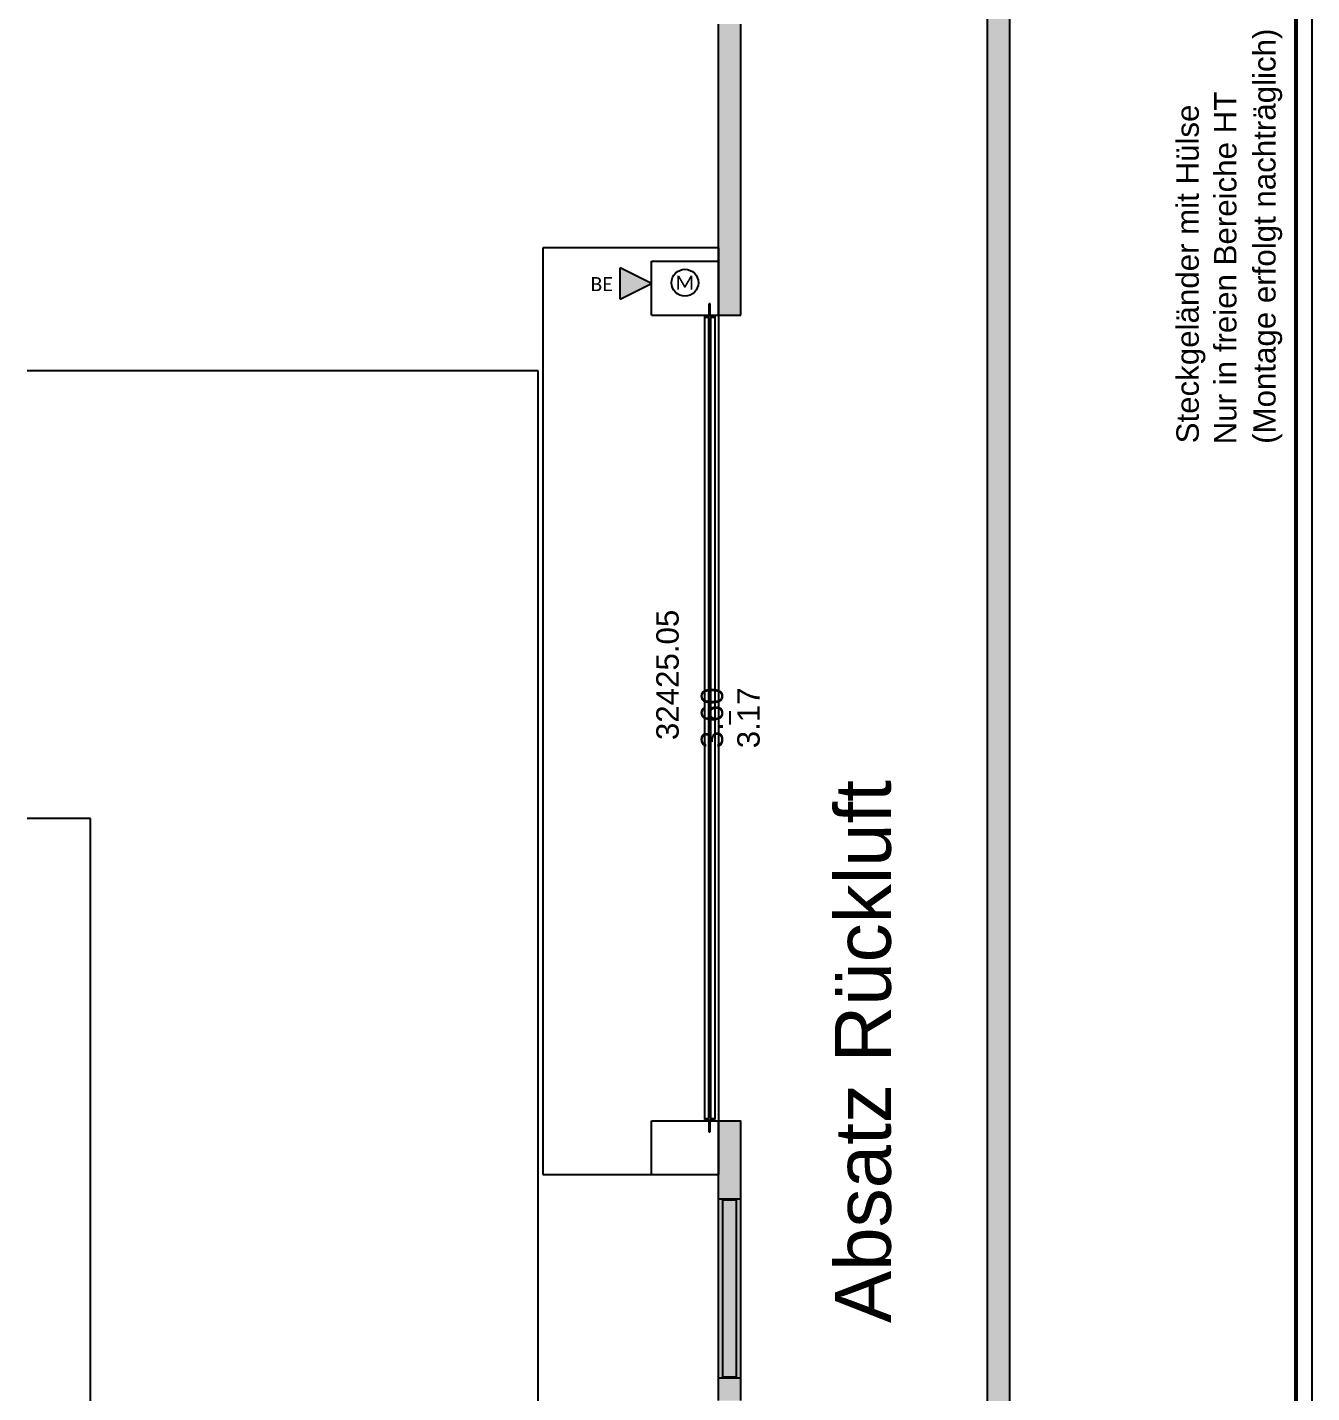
# Model space of a CAD drawing. Header units: inches. Extents: x 0 to 54693, y 0 to 31146.
# Drawn here: x 8565 to 14303, y 7483 to 13584 of the extents above; entities that cross this region are included whole.
import ezdxf
from ezdxf.lldxf.tags import DXFTag

# ---------------------------------------------------------------- set-up
doc = ezdxf.new("R2010")
doc.units = ezdxf.units.IN
doc.header["$MEASUREMENT"] = 0
doc.layers.add('Added', color=3, linetype='Continuous')
doc.styles.add('MtXpl_Calibri', font='calibri.ttf')
doc.styles.get("Standard").update_dxf_attribs({"font": 'arial.ttf'})
tags = doc.linetypes.add('fein_strichliert-A04HDE1766', pattern=[4, 1, -2, 1]).pattern_tags.tags
tags[8:9] = [DXFTag(74, 4), DXFTag(75, 0), DXFTag(340, '0'), DXFTag(46, 0.0), DXFTag(50, 0.0), DXFTag(44, 0.0), DXFTag(45, 0.0)]
tags[6:7] = [DXFTag(74, 4), DXFTag(75, 0), DXFTag(340, '0'), DXFTag(46, 0.0), DXFTag(50, 0.0), DXFTag(44, 0.0), DXFTag(45, 0.0)]
tags[4:5] = [DXFTag(74, 4), DXFTag(75, 0), DXFTag(340, '0'), DXFTag(46, 0.0), DXFTag(50, 0.0), DXFTag(44, 0.0), DXFTag(45, 0.0)]

msp = doc.modelspace()

# ---------------------------------------------------------------- linework, layer by layer
at = {"layer": 'Added', "linetype": 'Continuous', "lineweight": -2, "ltscale": 0.18}
for p, q in [((14228.2, 29968.3), (14228.2, 2441.5)), ((14238.2, 2441.5), (14238.2, 29968.3)), ((14238.2, 3793.3), (14238.2, 29943.3)), ((14303.2, 29943.3), (14303.2, 3793.3)), ((12853.2, 14648.3), (12853.2, 3923.3)), ((12953.2, 14648.3), (12953.2, 3923.3)), ((11653.2, 12298.3), (11653.2, 13598.3)), ((11753.2, 12298.3), (11753.2, 13598.3)), ((10868.2, 12598.3), (10868.2, 8458.3)), ((11653.2, 12598.3), (10868.2, 12598.3)), ((11653.2, 12598.3), (11653.2, 8458.3)), ((11353.2, 12439.3), (11213.5, 12509.2)), ((11213.5, 12369.5), (11213.5, 12509.2)), ((11353.2, 12538.3), (11653.2, 12538.3)), ((11353.2, 12298.3), (11353.2, 12538.3)), ((11213.5, 12369.5), (11353.2, 12439.3)), ((11615.8, 12348.3), (11610.6, 12348.3)), ((11610.6, 12348.3), (11610.6, 12296.3)), ((11615.8, 12296.3), (11615.8, 12348.3)), ((11353.2, 12298.3), (11653.2, 12298.3)), ((11588.2, 12288.3), (11607.1, 12288.3)), ((11590.2, 12293.3), (11607.6, 12293.3)), ((11590.2, 12293.3), (11590.2, 8703.3)), ((11609.3, 8710.3), (11609.3, 12286.2)), ((11617.1, 12286.2), (11617.1, 8710.4)), ((11618.8, 12293.3), (11636.2, 12293.3)), ((11619.3, 12288.3), (11638.2, 12288.3)), ((11636.2, 12293.3), (11636.2, 8703.3)), ((11653.2, 12298.3), (11753.2, 12298.3)), ((10848.2, 12048.3), (8565.3, 12048.3)), ((10848.2, 3803.3), (10848.2, 12048.3)), ((11703.2, 10528.3), (11703.2, 10468.3)), ((8848.2, 10048.3), (8565.3, 10048.3)), ((8848.2, 2441.5), (8848.2, 10048.3)), ((11353.2, 8698.3), (11653.2, 8698.3)), ((11353.2, 8458.3), (11353.2, 8698.3)), ((11588.2, 8708.3), (11607.4, 8708.3)), ((11607.6, 8703.3), (11590.2, 8703.3)), ((11610.6, 8700.3), (11610.6, 8648.3)), ((11615.8, 8648.3), (11615.8, 8700.3)), ((11636.2, 8703.3), (11618.8, 8703.3)), ((11619.3, 8708.3), (11638.2, 8708.3)), ((11653.2, 8348.3), (11653.2, 8698.3)), ((11653.2, 8698.3), (11753.2, 8698.3)), ((11753.2, 8348.3), (11753.2, 8698.3)), ((11610.6, 8648.3), (11615.8, 8648.3)), ((10868.2, 8458.3), (11653.2, 8458.3)), ((11653.2, 7548.3), (11653.2, 8348.3)), ((11753.2, 8348.3), (11653.2, 8348.3)), ((11673.2, 7548.3), (11673.2, 8348.3)), ((11733.2, 8343.3), (11673.2, 8343.3)), ((11733.2, 7548.3), (11733.2, 8348.3)), ((11753.2, 7548.3), (11753.2, 8348.3)), ((11653.2, 7448.3), (11653.2, 7548.3)), ((11753.2, 7548.3), (11653.2, 7548.3)), ((11733.2, 7553.3), (11673.2, 7553.3)), ((11753.2, 7448.3), (11753.2, 7548.3))]:
    msp.add_line(p, q, dxfattribs=at)
at = {"layer": 'Added', "linetype": 'fein_strichliert-A04HDE1766', "lineweight": -2, "ltscale": 0.18}
msp.add_line((11733.2, 8348.3), (11673.2, 8348.3), dxfattribs=at)
at = {"layer": 'Added', "linetype": 'Continuous', "lineweight": -2, "ltscale": 0.18}
msp.add_circle((11503.3, 12442.6), 60, dxfattribs=at)
for centre, major_axis, end_param in [((11607.3, 12286.3), (2.05, -0.05), 1.654436), ((11607.6, 12296.3), (0, -3), 1.570796), ((11618.8, 12296.3), (-3, 0), 1.570796), ((11619.2, 12286.3), (0.12, 2.05), 1.654436), ((11607.3, 8710.4), (0.12, -2.05), 1.487157), ((11607.6, 8700.3), (3, 0), 1.570796), ((11618.8, 8700.3), (0, 3), 1.570796), ((11619.2, 8710.4), (-2.05, 0.05), 1.654436)]:
    msp.add_ellipse(centre, major_axis=major_axis, ratio=1, start_param=0, end_param=end_param, dxfattribs=at)
for points in [[(12953.2, 3923.3), (12853.2, 3923.3), (12953.2, 14648.3), (12853.2, 14648.3)], [(11653.2, 13598.3), (11753.2, 13598.3), (11653.2, 12298.3), (11753.2, 12298.3)], [(11353.2, 12439.3), (11213.5, 12369.5), (11213.5, 12509.2)], [(11653.2, 8698.3), (11753.2, 8698.3), (11653.2, 8348.3), (11753.2, 8348.3)], [(11653.2, 7548.3), (11753.2, 7548.3), (11653.2, 8348.3), (11753.2, 8348.3)], [(11653.2, 7548.3), (11753.2, 7548.3), (11653.2, 7448.3), (11753.2, 7448.3)]]:
    msp.add_solid(points, dxfattribs=at)

# ---------------------------------------------------------------- texts
at = {"layer": 'Added'}
for s, height, p in [('nachträglich)', 100, (14141.8, 12778.3)), ('HT', 100, (13967, 13110.1)), ('Hülse', 100, (13798.7, 12881.4)), ('Bereiche', 100, (13967, 12520)), ('mit', 100, (13798.7, 12656.5)), ('erfolgt', 100, (14141.8, 12351.5)), ('Steckgeländer', 100, (13798.7, 11724.9)), ('freien', 100, (13967, 12132)), ('(Montage', 100, (14141.8, 11722.7)), ('in', 100, (13967, 11984.3)), ('Nur', 100, (13967, 11720.5)), ('32425.05', 100, (11475.2, 10399)), ('3.60', 100, (11674, 10362.7)), ('3.17', 100, (11837, 10362.6)), ('Absatz Rückluft', 250, (12423.2, 7794.8))]:
    msp.add_text(s, height=height, rotation=90, dxfattribs=at).set_placement(p)
at = {"layer": 'Added', "style": 'MtXpl_Calibri'}
for s, p in [('BE', (11081.1, 12405.2)), ('M', (11461.3, 12411.4))]:
    msp.add_text(s, height=62.5, dxfattribs=at).set_placement(p)

doc.saveas('drawing.dxf')
